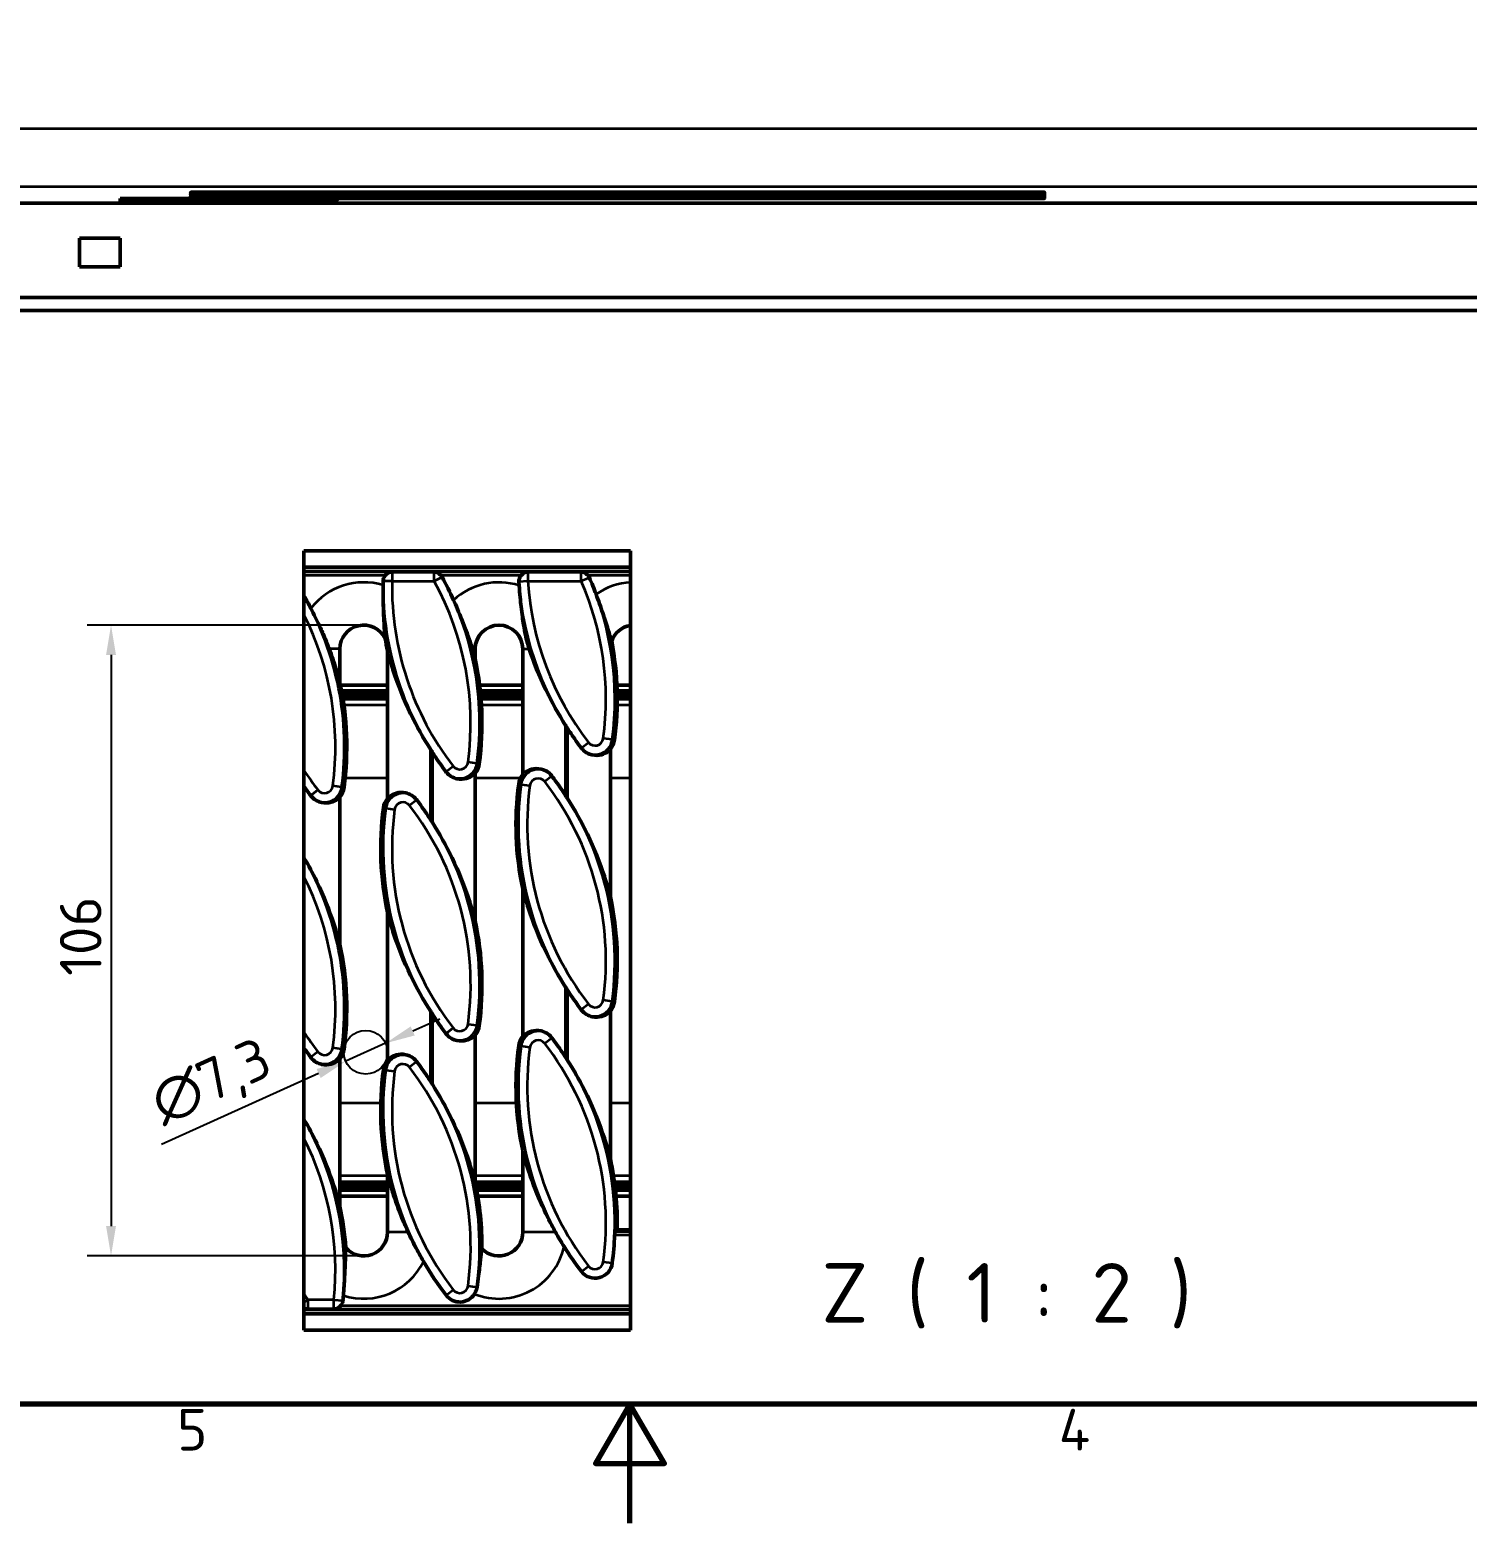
# Model space of a CAD drawing. Header units: millimetres. Extents: x 0 to 1485, y 0 to 1050.
# Drawn here: x 616.5 to 918.3, y 0 to 313.7 of the extents above; entities that cross this region are included whole.
import ezdxf

# ---------------------------------------------------------------- set-up
doc = ezdxf.new("R2010")
doc.units = ezdxf.units.MM
doc.header["$LTSCALE"] = 2.5
for name, color, linetype, lineweight in [('Bemaßung (ISO)', 7, 'Continuous', 25), ('Bruchlinie (ISO)', 7, 'Continuous', 50), ('Rahmen (ISO)', 7, 'Continuous', 70), ('Sichtbar (ISO)', 7, 'Continuous', 50), ('Sichtbar schmal (ISO)', 7, 'Continuous', 35), ('Skizziergeometrie (ISO)', 7, 'Continuous', 25), ('Symbol (ISO)', 7, 'Continuous', 25)]:
    doc.layers.add(name, color=color, linetype=linetype, lineweight=lineweight)
doc.styles.add('Notiztext (DIN)', font='isocpeur.ttf')
doc.styles.add('TXT 3_5', font='isocpeur.ttf')
doc.styles.add('TXT 5_0', font='isocpeur.ttf')
doc.dimstyles.new('Anrin Standard (DIN)', dxfattribs={"dimscale": 2.5, "dimtxt": 3.5, "dimasz": 2.5, "dimexe": 2, "dimexo": 0, "dimgap": 0.8, "dimtad": 1, "dimrnd": 1e-08, "dimtxsty": 'TXT 3_5', "dimcen": 0.09, "dimdle": 10, "dimclrd": 256, "dimclre": 256, "dimclrt": 256, "dimadec": 0, "dimazin": 2, "dimtfac": 0.714286, "dimtmove": 0, "dimatfit": 3, "dimfxl": 1, "dimtolj": 1, "dimlwd": -1, "dimlwe": -1, "dimarcsym": 0})

# ---------------------------------------------------------------- blocks, each defined once
blk = doc.blocks.new('Ränder Standardrahmen')
at = {"layer": 'Rahmen (ISO)', "flags": 128}
for points in [[(10, 10), (10, 410), (584, 410), (584, 10), (10, 10)], [(297, 0), (297, 10), (294.11, 5), (299.89, 5), (297, 10)]]:
    blk.add_lwpolyline(points, dxfattribs=at)
at = {"layer": 'Rahmen (ISO)', "char_height": 3.5, "attachment_point": 7, "style": 'Notiztext (DIN)'}
for s, insert in [('5', (258.95, 6.1)), ('4', (333.03, 6.1))]:
    blk.add_mtext(s, dxfattribs=dict(at, insert=insert))
blk = doc.blocks.new('*D29')
at = {"layer": 'Bemaßung (ISO)', "transparency": 16777216}
for p, q in [((696.87, 103.39), (702.56, 105.96)), ((691.17, 100.81), (682.81, 97.03)), ((677.11, 94.46), (644.09, 79.53))]:
    blk.add_line(p, q, dxfattribs=at)
for points in [[(696.44, 104.34), (697.29, 102.44), (691.17, 100.81)], [(676.68, 95.41), (677.54, 93.51), (682.81, 97.03)]]:
    blk.add_solid(points, dxfattribs=at)
at = {"layer": 'Defpoints', "color": 0, "transparency": 16777216}
for p in [(691.17, 100.81), (682.81, 97.03)]:
    blk.add_point(p, dxfattribs=at)
at = {"layer": 'Bemaßung (ISO)', "transparency": 16777216, "insert": (640.76, 91.74), "char_height": 8.75, "attachment_point": 1, "rotation": 24.326, "style": 'TXT 3_5'}
blk.add_mtext('\\A1;∅7,3', dxfattribs=at)
blk = doc.blocks.new('*D30')
at = {"layer": 'Bemaßung (ISO)', "transparency": 16777216}
for p, q in [((686.58, 188.64), (628.5, 188.64)), ((633.5, 182.39), (633.5, 62.39)), ((686.58, 56.14), (628.5, 56.14))]:
    blk.add_line(p, q, dxfattribs=at)
for points in [[(632.46, 182.39), (634.54, 182.39), (633.5, 188.64)], [(632.46, 62.39), (634.54, 62.39), (633.5, 56.14)]]:
    blk.add_solid(points, dxfattribs=at)
at = {"layer": 'Defpoints', "color": 0, "transparency": 16777216}
for p in [(686.58, 188.64), (633.5, 56.14), (686.58, 56.14)]:
    blk.add_point(p, dxfattribs=at)
at = {"layer": 'Bemaßung (ISO)', "transparency": 16777216, "insert": (622.75, 114.95), "char_height": 8.75, "attachment_point": 1, "rotation": 90, "style": 'TXT 3_5'}
blk.add_mtext('\\A1;106', dxfattribs=at)

msp = doc.modelspace()

# ---------------------------------------------------------------- linework, layer by layer
at = {"layer": 'Bruchlinie (ISO)'}
for p, q in [((674.025, 200.826), (674.025, 204.264)), ((742.619, 204.264), (742.619, 200.826)), ((674.025, 199.889), (674.025, 200.826)), ((742.619, 200.826), (742.619, 199.889)), ((674.025, 199.774), (674.025, 199.889)), ((674.025, 199.774), (674.025, 199.152)), ((674.025, 194.814), (674.025, 199.152)), ((742.619, 199.889), (742.619, 199.774)), ((742.619, 199.152), (742.619, 199.774)), ((742.619, 199.152), (742.619, 197.609)), ((674.025, 190.853), (674.025, 194.786)), ((742.619, 197.609), (742.619, 188.578)), ((674.025, 158.165), (674.025, 190.853)), ((742.619, 188.578), (742.619, 176.058)), ((742.619, 176.058), (742.619, 174.837)), ((742.619, 174.486), (742.619, 174.837)), ((742.619, 174.486), (742.619, 174.401)), ((742.619, 174.05), (742.619, 174.401)), ((742.619, 174.05), (742.619, 173.965)), ((742.619, 173.614), (742.619, 173.965)), ((742.619, 173.614), (742.619, 173.529)), ((742.619, 173.178), (742.619, 173.529)), ((742.619, 173.178), (742.619, 171.81)), ((742.619, 171.81), (742.619, 156.534)), ((674.025, 154.841), (674.025, 158.165)), ((674.025, 139.833), (674.025, 154.801)), ((742.619, 156.534), (742.619, 88.243)), ((674.025, 135.853), (674.025, 139.786)), ((674.025, 103.165), (674.025, 135.853)), ((674.025, 99.841), (674.025, 103.165)), ((674.025, 84.833), (674.025, 99.801)), ((742.619, 88.243), (742.619, 72.967)), ((674.025, 80.853), (674.025, 84.786)), ((674.025, 48.165), (674.025, 80.853)), ((742.619, 72.967), (742.619, 71.599)), ((742.619, 71.248), (742.619, 71.599)), ((742.619, 71.248), (742.619, 71.163)), ((742.619, 70.812), (742.619, 71.163)), ((742.619, 70.812), (742.619, 70.727)), ((742.619, 70.376), (742.619, 70.727)), ((742.619, 70.376), (742.619, 70.291)), ((742.619, 69.94), (742.619, 70.291)), ((742.619, 69.94), (742.619, 68.719)), ((742.619, 68.719), (742.619, 61.631)), ((742.619, 61.631), (742.619, 61.188)), ((742.619, 60.566), (742.619, 61.188)), ((742.619, 60.566), (742.619, 45.625)), ((674.025, 46.377), (674.025, 48.165)), ((674.025, 46.377), (674.025, 45.257)), ((674.025, 45.221), (674.025, 45.257)), ((674.025, 45.221), (674.025, 45.003)), ((674.025, 44.889), (674.025, 45.003)), ((674.025, 43.951), (674.025, 44.889)), ((674.025, 40.514), (674.025, 43.951)), ((742.619, 45.003), (742.619, 45.625)), ((742.619, 45.003), (742.619, 44.889)), ((742.619, 44.889), (742.619, 43.951)), ((742.619, 43.951), (742.619, 40.514))]:
    msp.add_line(p, q, dxfattribs=at)
for points, weights in [([(674.025, 194.786), (674.025, 194.8), (674.025, 194.814)], [1.00000000248, 1.0000008882, 1.00000172318]), ([(674.025, 154.801), (674.025, 154.821), (674.025, 154.841)], [1.00000206505, 1.00000108805, 1.00000001036]), ([(674.025, 139.786), (674.025, 139.809), (674.025, 139.833)], [1, 1.00000145028, 1.00000276458]), ([(674.025, 99.801), (674.025, 99.821), (674.025, 99.841)], [1.00000205518, 1.00000107793, 1]), ([(674.025, 84.786), (674.025, 84.809), (674.025, 84.833)], [1.00000001394, 1.00000146389, 1.00000277786])]:
    msp.add_rational_spline(points, weights, degree=2, dxfattribs=at)
at = {"layer": 'Sichtbar (ISO)'}
for p, q in [((650.405, 279.604), (829.405, 279.604)), ((829.405, 279.323), (650.405, 279.323)), ((650.405, 279.255), (829.405, 279.255)), ((1394.905, 277.3), (389.905, 277.3)), ((635.405, 277.544), (635.405, 278.279)), ((635.405, 278.279), (650.353, 278.279)), ((642.405, 277.544), (635.405, 277.544)), ((642.655, 277.754), (642.405, 277.544)), ((644.155, 277.754), (642.655, 277.754)), ((644.405, 277.544), (644.155, 277.754)), ((680.422, 277.544), (644.405, 277.544)), ((829.405, 278.974), (650.405, 278.974)), ((650.405, 278.906), (829.405, 278.906)), ((829.405, 278.625), (650.405, 278.625)), ((650.405, 278.557), (829.405, 278.557)), ((681.294, 278.276), (650.405, 278.276)), ((829.405, 278.276), (681.294, 278.276)), ((626.905, 269.912), (635.405, 269.912)), ((626.905, 263.912), (626.905, 269.912)), ((635.405, 269.912), (635.405, 263.912)), ((635.405, 263.912), (626.905, 263.912)), ((1394.905, 257.485), (389.905, 257.485)), ((389.905, 254.735), (1394.905, 254.735)), ((674.025, 204.264), (742.619, 204.264)), ((674.025, 200.826), (742.619, 200.826)), ((742.619, 199.889), (674.025, 199.889)), ((681.578, 183.639), (681.578, 176.534)), ((691.578, 152.264), (691.578, 183.243)), ((709.987, 183.639), (709.987, 181.534)), ((719.987, 157.264), (719.987, 183.639)), ((691.578, 176.058), (681.678, 176.058)), ((719.987, 176.058), (710.918, 176.058)), ((742.619, 176.058), (739.757, 176.058)), ((681.919, 174.837), (691.578, 174.837)), ((691.578, 174.486), (681.983, 174.486)), ((681.998, 174.401), (691.578, 174.401)), ((691.578, 174.05), (682.061, 174.05)), ((682.075, 173.965), (691.578, 173.965)), ((691.578, 173.614), (682.135, 173.614)), ((682.149, 173.529), (691.578, 173.529)), ((691.578, 173.178), (682.206, 173.178)), ((711.059, 174.837), (719.987, 174.837)), ((719.987, 174.486), (711.096, 174.486)), ((711.104, 174.401), (719.987, 174.401)), ((719.987, 174.05), (711.138, 174.05)), ((711.146, 173.965), (719.987, 173.965)), ((719.987, 173.614), (711.177, 173.614)), ((711.185, 173.529), (719.987, 173.529)), ((719.987, 173.178), (711.214, 173.178)), ((739.803, 174.837), (742.619, 174.837)), ((742.619, 174.486), (739.811, 174.486)), ((739.813, 174.401), (742.619, 174.401)), ((742.619, 174.05), (739.82, 174.05)), ((739.821, 173.965), (742.619, 173.965)), ((742.619, 173.614), (739.825, 173.614)), ((739.826, 173.529), (742.619, 173.529)), ((742.619, 173.178), (739.827, 173.178)), ((738.396, 162.513), (738.396, 131.534)), ((709.987, 157.513), (709.987, 126.534)), ((681.578, 152.513), (681.578, 121.534)), ((719.987, 102.264), (719.987, 133.243)), ((691.578, 97.264), (691.578, 128.243)), ((738.396, 107.513), (738.396, 76.534)), ((709.987, 102.513), (709.987, 71.534)), ((681.578, 97.513), (681.578, 66.534)), ((719.987, 61.139), (719.987, 78.243)), ((691.578, 61.139), (691.578, 73.243)), ((681.578, 71.599), (691.578, 71.599)), ((691.578, 71.248), (681.578, 71.248)), ((681.578, 71.163), (691.578, 71.163)), ((691.578, 70.812), (681.578, 70.812)), ((681.578, 70.727), (691.578, 70.727)), ((691.578, 70.376), (681.578, 70.376)), ((681.578, 70.291), (691.578, 70.291)), ((691.578, 69.94), (681.578, 69.94)), ((709.987, 71.599), (719.987, 71.599)), ((719.987, 71.248), (710.048, 71.248)), ((710.065, 71.163), (719.987, 71.163)), ((719.987, 70.812), (710.138, 70.812)), ((710.155, 70.727), (719.987, 70.727)), ((719.987, 70.376), (710.225, 70.376)), ((710.241, 70.291), (719.987, 70.291)), ((719.987, 69.94), (710.308, 69.94)), ((739.256, 71.599), (742.619, 71.599)), ((742.619, 71.248), (739.303, 71.248)), ((739.314, 71.163), (742.619, 71.163)), ((742.619, 70.812), (739.357, 70.812)), ((739.368, 70.727), (742.619, 70.727)), ((742.619, 70.376), (739.409, 70.376)), ((739.419, 70.291), (742.619, 70.291)), ((742.619, 69.94), (739.457, 69.94)), ((691.578, 68.719), (681.578, 68.719)), ((719.987, 68.719), (710.526, 68.719)), ((742.619, 68.719), (739.577, 68.719)), ((742.619, 61.631), (739.811, 61.631)), ((674.025, 44.889), (742.619, 44.889)), ((742.619, 43.951), (674.025, 43.951)), ((674.025, 40.514), (742.619, 40.514))]:
    msp.add_line(p, q, dxfattribs=at)
for centre, radius, start, end in [((642.405, 323.735), 59.824, 309.45574, 310.54617), ((754.241, 196.713), 63.602, 178.93825, 179.71573), ((647.324, 168.064), 63.602, 23.94584, 28.85459), ((782.65, 201.713), 63.602, 183.58115, 184.27317), ((675.733, 173.064), 63.602, 20.28477, 23.67799), ((618.915, 163.064), 63.602, 27.21708, 29.94681), ((686.578, 183.639), 5, 25.78225, 180), ((714.987, 183.639), 5, 0, 180), ((743.396, 183.639), 5, 98.9424, 161.30193), ((754.241, 196.713), 64.094, 189.79087, 192.13108), ((675.733, 173.064), 64.094, 352.3504, 10.95201), ((647.324, 168.064), 64.094, 352.3504, 12.13108), ((618.915, 163.064), 64.094, 352.3504, 12.13108), ((782.65, 201.713), 63.602, 212.45081, 213.15705), ((735.169, 165.082), 4.125, 321.48132, 352.3504), ((754.241, 196.713), 63.602, 212.45081, 213.15705), ((706.759, 160.082), 4.125, 321.48132, 352.3504), ((723.214, 154.695), 4.125, 141.48132, 172.3504), ((678.35, 155.082), 4.125, 321.48132, 352.3504), ((782.65, 146.713), 64.094, 172.3504, 192.13108), ((694.805, 149.695), 4.125, 141.48132, 172.3504), ((675.733, 118.064), 63.602, 32.45081, 33.15705), ((754.241, 141.713), 64.094, 172.3504, 192.13108), ((647.324, 113.064), 63.602, 32.45081, 33.15705), ((675.733, 118.064), 64.094, 352.3504, 12.13108), ((647.324, 113.064), 64.094, 352.3504, 12.13108), ((618.915, 108.064), 64.094, 352.3504, 12.13108), ((782.65, 146.713), 63.602, 212.45081, 213.15705), ((754.241, 141.713), 63.602, 212.45081, 213.15705), ((735.169, 110.082), 4.125, 321.48132, 352.3504), ((706.759, 105.082), 4.125, 321.48132, 352.3504), ((723.214, 99.695), 4.125, 141.48132, 172.3504), ((678.35, 100.082), 4.125, 321.48132, 352.3504), ((694.805, 94.695), 4.125, 141.48132, 172.3504), ((782.65, 91.713), 64.094, 172.3504, 192.13108), ((675.733, 63.064), 63.602, 32.45081, 33.15705), ((754.241, 86.713), 64.094, 172.3504, 192.13108), ((647.324, 58.064), 63.602, 32.45081, 33.15705), ((675.733, 63.064), 64.094, 358.71825, 12.13108), ((647.324, 58.064), 64.094, 359.61881, 12.13108), ((618.915, 53.064), 64.094, 4.26111, 12.13108), ((686.578, 61.139), 5, 221.48052, 0), ((714.987, 61.139), 5, 224.43618, 0), ((675.733, 63.064), 63.602, 352.3504, 357.74861), ((782.65, 91.713), 63.602, 211.89036, 217.6496), ((754.241, 86.713), 63.602, 209.94981, 217.6496), ((735.169, 55.082), 3.633, 217.6496, 352.3504), ((618.915, 53.064), 63.602, 354.28834, 355.2669), ((706.759, 50.082), 3.633, 217.6496, 327.56378)]:
    msp.add_arc(centre, radius, start, end, dxfattribs=at)
for centre, start_param, end_param in [((650.405, 279.392), 0, 1.5707963), ((829.405, 279.392), 1.5707963, 3.1415927), ((650.405, 279.044), 0, 1.5707963), ((650.405, 278.695), 0, 1.5707963), ((650.405, 278.346), 0, 1.308563), ((829.405, 279.044), 1.5707963, 3.1415927), ((829.405, 278.695), 1.5707963, 3.1415927), ((829.405, 278.346), 1.5707963, 3.1415927)]:
    msp.add_ellipse(centre, major_axis=(-0.2, 0), ratio=0.3487824, start_param=start_param, end_param=end_param, dxfattribs=at)
for points, knots in [([(650.205, 279.392), (650.205, 279.436), (650.217, 279.481), (650.258, 279.538), (650.274, 279.554), (650.305, 279.576), (650.318, 279.584), (650.342, 279.593), (650.351, 279.596), (650.368, 279.6), (650.375, 279.601), (650.39, 279.603), (650.397, 279.604), (650.405, 279.604)], [0, 0, 0, 0, 0.023493585, 0.023493585, 0.033230962, 0.033230962, 0.03871548, 0.03871548, 0.041953395, 0.041953395, 0.044168232, 0.044168232, 0.046473969, 0.046473969, 0.046473969, 0.046473969]), ([(650.205, 279.044), (650.205, 279.087), (650.217, 279.132), (650.258, 279.189), (650.274, 279.205), (650.305, 279.227), (650.318, 279.235), (650.342, 279.244), (650.351, 279.247), (650.368, 279.251), (650.375, 279.253), (650.39, 279.254), (650.397, 279.255), (650.405, 279.255)], [0, 0, 0, 0, 0.023493585, 0.023493585, 0.033230962, 0.033230962, 0.03871548, 0.03871548, 0.041953395, 0.041953395, 0.044168232, 0.044168232, 0.046473969, 0.046473969, 0.046473969, 0.046473969]), ([(829.405, 279.604), (829.416, 279.604), (829.428, 279.603), (829.45, 279.599), (829.46, 279.596), (829.482, 279.588), (829.492, 279.583), (829.515, 279.569), (829.527, 279.561), (829.551, 279.538), (829.563, 279.524), (829.586, 279.486), (829.595, 279.462), (829.603, 279.423), (829.605, 279.408), (829.605, 279.392)], [0, 0, 0, 0, 0.003422518, 0.003422518, 0.006887469, 0.006887469, 0.011090545, 0.011090545, 0.016837874, 0.016837874, 0.025338887, 0.025338887, 0.038375582, 0.038375582, 0.046586285, 0.046586285, 0.046586285, 0.046586285]), ([(829.405, 279.255), (829.416, 279.255), (829.428, 279.254), (829.45, 279.25), (829.46, 279.247), (829.482, 279.239), (829.492, 279.234), (829.515, 279.221), (829.527, 279.212), (829.551, 279.189), (829.563, 279.175), (829.586, 279.137), (829.595, 279.113), (829.603, 279.074), (829.605, 279.059), (829.605, 279.044)], [0, 0, 0, 0, 0.003422518, 0.003422518, 0.006887469, 0.006887469, 0.011090545, 0.011090545, 0.016837874, 0.016837874, 0.025338887, 0.025338887, 0.038375582, 0.038375582, 0.046586285, 0.046586285, 0.046586285, 0.046586285]), ([(650.205, 278.695), (650.205, 278.738), (650.217, 278.783), (650.258, 278.84), (650.274, 278.856), (650.305, 278.879), (650.318, 278.886), (650.342, 278.896), (650.351, 278.899), (650.368, 278.903), (650.375, 278.904), (650.39, 278.906), (650.397, 278.906), (650.405, 278.906)], [0, 0, 0, 0, 0.023493585, 0.023493585, 0.033230962, 0.033230962, 0.03871548, 0.03871548, 0.041953395, 0.041953395, 0.044168232, 0.044168232, 0.046473969, 0.046473969, 0.046473969, 0.046473969]), ([(650.205, 278.346), (650.205, 278.39), (650.217, 278.434), (650.258, 278.491), (650.274, 278.508), (650.305, 278.53), (650.318, 278.537), (650.342, 278.547), (650.351, 278.55), (650.368, 278.554), (650.375, 278.555), (650.39, 278.557), (650.397, 278.557), (650.405, 278.557)], [0, 0, 0, 0, 0.023493585, 0.023493585, 0.033230962, 0.033230962, 0.03871548, 0.03871548, 0.041953395, 0.041953395, 0.044168232, 0.044168232, 0.046473969, 0.046473969, 0.046473969, 0.046473969]), ([(650.353, 278.279), (650.358, 278.278), (650.364, 278.278), (650.375, 278.277), (650.381, 278.277), (650.393, 278.276), (650.398, 278.276), (650.404, 278.276), (650.405, 278.276), (650.405, 278.276)], [0.1899430435, 0.1899430435, 0.1899430435, 0.1899430435, 0.1932814584, 0.1932814584, 0.1962392777, 0.1962392777, 0.1984512576, 0.1984512576, 0.1986441991, 0.1986441991, 0.1986441991, 0.1986441991]), ([(829.405, 278.906), (829.416, 278.906), (829.428, 278.905), (829.45, 278.901), (829.46, 278.898), (829.482, 278.89), (829.492, 278.885), (829.515, 278.872), (829.527, 278.863), (829.551, 278.841), (829.563, 278.826), (829.586, 278.788), (829.595, 278.764), (829.603, 278.725), (829.605, 278.71), (829.605, 278.695)], [0, 0, 0, 0, 0.003422518, 0.003422518, 0.006887469, 0.006887469, 0.011090545, 0.011090545, 0.016837874, 0.016837874, 0.025338887, 0.025338887, 0.038375582, 0.038375582, 0.046586285, 0.046586285, 0.046586285, 0.046586285]), ([(829.405, 278.557), (829.416, 278.557), (829.428, 278.556), (829.45, 278.552), (829.46, 278.549), (829.482, 278.542), (829.492, 278.537), (829.515, 278.523), (829.527, 278.514), (829.551, 278.492), (829.563, 278.477), (829.586, 278.44), (829.595, 278.416), (829.603, 278.376), (829.605, 278.361), (829.605, 278.346)], [0, 0, 0, 0, 0.003422518, 0.003422518, 0.006887469, 0.006887469, 0.011090545, 0.011090545, 0.016837874, 0.016837874, 0.025338887, 0.025338887, 0.038375582, 0.038375582, 0.046586285, 0.046586285, 0.046586285, 0.046586285]), ([(690.65, 197.891), (690.654, 198.136), (690.706, 198.377), (690.892, 198.806), (691.016, 198.992), (691.17, 199.152)], [0, 0, 0, 0, 0.05872558, 0.05872558, 0.11205513, 0.11205513, 0.11205513, 0.11205513]), ([(692.468, 199.774), (692.466, 199.774), (692.464, 199.774), (692.291, 199.764), (692.12, 199.729), (691.781, 199.607), (691.624, 199.522), (691.363, 199.337), (691.26, 199.246), (691.17, 199.152)], [-0.10535023, -0.10535023, -0.10535023, -0.10535023, -0.10488713, -0.10488713, -0.0685191, -0.0685191, -0.03124164, -0.03124164, -0.00004146, -0.00004146, -0.00004146, -0.00004146]), ([(702.74, 199.152), (702.65, 199.245), (702.547, 199.336), (702.276, 199.526), (702.106, 199.615), (701.759, 199.733), (701.594, 199.765), (701.428, 199.774), (701.425, 199.774), (701.423, 199.774)], [-0.13994986, -0.13994986, -0.13994986, -0.13994986, -0.09856553, -0.09856553, -0.04583584, -0.04583584, 0, 0, 0.00061759, 0.00061759, 0.00061759, 0.00061759]), ([(719.172, 197.74), (719.157, 197.984), (719.189, 198.23), (719.346, 198.691), (719.469, 198.904), (719.648, 199.109), (719.668, 199.131), (719.688, 199.152)], [0, 0, 0, 0, 0.05879228, 0.05879228, 0.11712178, 0.11712178, 0.12417037, 0.12417037, 0.12417037, 0.12417037]), ([(720.983, 199.774), (720.981, 199.774), (720.979, 199.774), (720.807, 199.764), (720.636, 199.729), (720.299, 199.607), (720.142, 199.522), (719.882, 199.338), (719.778, 199.246), (719.688, 199.152)], [-0.10535242, -0.10535242, -0.10535242, -0.10535242, -0.10488966, -0.10488966, -0.06855595, -0.06855595, -0.03130173, -0.03130173, -0.0000411, -0.0000411, -0.0000411, -0.0000411]), ([(733.616, 199.152), (733.527, 199.245), (733.423, 199.336), (733.161, 199.521), (733.001, 199.606), (732.657, 199.729), (732.483, 199.764), (732.307, 199.774), (732.305, 199.774), (732.303, 199.774)], [-0.13924341, -0.13924341, -0.13924341, -0.13924341, -0.09804477, -0.09804477, -0.04843493, -0.04843493, 0, 0, 0.00061607, 0.00061607, 0.00061607, 0.00061607]), ([(691.08, 185.813), (691.008, 186.463), (690.951, 187.212), (690.821, 189.311), (690.74, 190.874), (690.65, 194.211), (690.632, 195.607), (690.639, 197.028)], [-1.2720715, -1.2720715, -1.2720715, -1.2720715, -0.8535903, -0.8535903, -0.3411502, -0.3411502, 0, 0, 0, 0]), ([(721.347, 183.639), (721.189, 184.116), (721.051, 184.57), (720.781, 185.552), (720.661, 186.051), (720.407, 187.243), (720.282, 187.928), (719.983, 189.796), (719.81, 191.053), (719.51, 193.685), (719.356, 195.211), (719.225, 196.974)], [-2.0490869, -2.0490869, -2.0490869, -2.0490869, -1.7382254, -1.7382254, -1.3968069, -1.3968069, -0.9794545, -0.9794545, -0.4241433, -0.4241433, 0, 0, 0, 0]), ([(735.391, 195.114), (735.888, 193.768), (736.354, 192.436), (737.192, 189.936), (737.554, 188.802), (738.2, 186.743), (738.454, 185.915), (738.66, 185.241)], [-0.80774557, -0.80774557, -0.80774557, -0.80774557, -0.53189105, -0.53189105, -0.26378547, -0.26378547, 0, 0, 0, 0]), ([(675.475, 192.154), (676.153, 190.835), (676.73, 189.65), (677.59, 187.818), (677.954, 187.013), (678.713, 185.251), (679.045, 184.431), (679.34, 183.639)], [-0.64931625, -0.64931625, -0.64931625, -0.64931625, -0.42027942, -0.42027942, -0.21300095, -0.21300095, 0, 0, 0, 0]), ([(705.452, 193.879), (705.917, 192.83), (706.54, 191.392), (707.892, 188.01), (708.382, 186.691), (708.994, 184.952), (709.217, 184.278), (709.404, 183.639)], [-0.69202354, -0.69202354, -0.69202354, -0.69202354, -0.42083364, -0.42083364, -0.17431744, -0.17431744, 0, 0, 0, 0]), ([(679.34, 183.639), (679.863, 182.232), (680.324, 180.853), (680.997, 178.65), (681.276, 177.671), (681.545, 176.658), (681.561, 176.596), (681.578, 176.534)], [1.06682695, 1.06682695, 1.06682695, 1.06682695, 1.4210764, 1.4210764, 1.66411273, 1.66411273, 1.68009922, 1.68009922, 1.68009922, 1.68009922]), ([(700.57, 162.585), (699.095, 164.905), (697.668, 167.444), (694.971, 173.031), (693.766, 176.1), (692.508, 179.954), (692.157, 181.121), (691.751, 182.591), (691.663, 182.92), (691.578, 183.243)], [5.6103516, 5.6103516, 5.6103516, 5.6103516, 6.2568517, 6.2568517, 7.0090993, 7.0090993, 7.2966076, 7.2966076, 7.3803187, 7.3803187, 7.3803187, 7.3803187]), ([(709.404, 183.639), (709.549, 183.141), (709.685, 182.654), (709.871, 181.97), (709.929, 181.753), (709.987, 181.534)], [1.05515102, 1.05515102, 1.05515102, 1.05515102, 1.18615194, 1.18615194, 1.24442561, 1.24442561, 1.24442561, 1.24442561]), ([(728.979, 167.585), (727.504, 169.905), (726.077, 172.444), (723.423, 177.941), (722.247, 180.916), (721.347, 183.639)], [5.6103516, 5.6103516, 5.6103516, 5.6103516, 6.2568517, 6.2568517, 6.9867003, 6.9867003, 6.9867003, 6.9867003]), ([(732.263, 162.84), (731.517, 163.84), (730.792, 164.859), (729.884, 166.198), (729.643, 166.56), (729.404, 166.926)], [1.27448474, 1.27448474, 1.27448474, 1.27448474, 1.56019182, 1.56019182, 1.66317732, 1.66317732, 1.66317732, 1.66317732]), ([(703.854, 157.84), (703.107, 158.84), (702.383, 159.859), (701.475, 161.198), (701.234, 161.56), (700.995, 161.926)], [1.27448474, 1.27448474, 1.27448474, 1.27448474, 1.56019182, 1.56019182, 1.66317732, 1.66317732, 1.66317732, 1.66317732]), ([(738.396, 162.513), (738.255, 162.377), (738.1, 162.244), (737.53, 161.823), (737.051, 161.573), (735.933, 161.273), (735.297, 161.212), (734.177, 161.457), (733.759, 161.61), (732.982, 162.075), (732.624, 162.387), (732.318, 162.768), (732.29, 162.804), (732.263, 162.84)], [1.26254133, 1.26254133, 1.26254133, 1.26254133, 1.35158407, 1.35158407, 1.56210439, 1.56210439, 1.77262471, 1.77262471, 1.88114821, 1.88114821, 1.9896717, 1.9896717, 2.0005996, 2.0005996, 2.0005996, 2.0005996]), ([(709.987, 157.513), (709.846, 157.377), (709.691, 157.244), (709.121, 156.823), (708.642, 156.573), (707.524, 156.273), (706.887, 156.212), (705.768, 156.457), (705.35, 156.61), (704.573, 157.075), (704.215, 157.387), (703.909, 157.768), (703.881, 157.804), (703.854, 157.84)], [1.26254133, 1.26254133, 1.26254133, 1.26254133, 1.35158407, 1.35158407, 1.56210439, 1.56210439, 1.77262471, 1.77262471, 1.88114821, 1.88114821, 1.9896717, 1.9896717, 2.0005996, 2.0005996, 2.0005996, 2.0005996]), ([(719.987, 157.264), (720.127, 157.4), (720.282, 157.533), (720.853, 157.954), (721.332, 158.204), (722.45, 158.504), (723.086, 158.565), (724.206, 158.32), (724.624, 158.167), (725.401, 157.702), (725.758, 157.39), (726.065, 157.009), (726.092, 156.973), (726.12, 156.937)], [1.26254133, 1.26254133, 1.26254133, 1.26254133, 1.35158407, 1.35158407, 1.56210439, 1.56210439, 1.77262471, 1.77262471, 1.88114821, 1.88114821, 1.9896717, 1.9896717, 2.0005996, 2.0005996, 2.0005996, 2.0005996]), ([(726.12, 156.937), (726.406, 156.553), (726.687, 156.17), (727.643, 154.843), (728.32, 153.86), (728.979, 152.851)], [1.26948341, 1.26948341, 1.26948341, 1.26948341, 1.38189288, 1.38189288, 1.66495593, 1.66495593, 1.66495593, 1.66495593]), ([(681.578, 152.513), (681.437, 152.377), (681.282, 152.244), (680.711, 151.823), (680.233, 151.573), (679.115, 151.273), (678.478, 151.212), (677.359, 151.457), (676.941, 151.61), (676.164, 152.075), (675.806, 152.387), (675.5, 152.768), (675.472, 152.804), (675.445, 152.84)], [1.26254133, 1.26254133, 1.26254133, 1.26254133, 1.35158407, 1.35158407, 1.56210439, 1.56210439, 1.77262471, 1.77262471, 1.88114821, 1.88114821, 1.9896717, 1.9896717, 2.0005996, 2.0005996, 2.0005996, 2.0005996]), ([(691.578, 152.264), (691.718, 152.4), (691.873, 152.533), (692.444, 152.954), (692.923, 153.204), (694.041, 153.504), (694.677, 153.565), (695.797, 153.32), (696.215, 153.167), (696.992, 152.702), (697.349, 152.39), (697.656, 152.009), (697.683, 151.973), (697.711, 151.937)], [1.26254133, 1.26254133, 1.26254133, 1.26254133, 1.35158407, 1.35158407, 1.56210439, 1.56210439, 1.77262471, 1.77262471, 1.88114821, 1.88114821, 1.9896717, 1.9896717, 2.0005996, 2.0005996, 2.0005996, 2.0005996]), ([(697.711, 151.937), (697.997, 151.553), (698.278, 151.17), (699.234, 149.843), (699.911, 148.86), (700.57, 147.851)], [1.26948341, 1.26948341, 1.26948341, 1.26948341, 1.38189288, 1.38189288, 1.66495593, 1.66495593, 1.66495593, 1.66495593]), ([(729.404, 152.192), (730.879, 149.872), (732.306, 147.333), (735.003, 141.746), (736.207, 138.677), (737.466, 134.823), (737.817, 133.656), (738.222, 132.186), (738.311, 131.857), (738.396, 131.534)], [5.6103516, 5.6103516, 5.6103516, 5.6103516, 6.2568517, 6.2568517, 7.0090993, 7.0090993, 7.2966076, 7.2966076, 7.3803187, 7.3803187, 7.3803187, 7.3803187]), ([(700.995, 147.192), (702.47, 144.872), (703.897, 142.333), (706.594, 136.746), (707.798, 133.677), (709.057, 129.823), (709.408, 128.656), (709.813, 127.186), (709.902, 126.857), (709.987, 126.534)], [5.6103516, 5.6103516, 5.6103516, 5.6103516, 6.2568517, 6.2568517, 7.0090993, 7.0090993, 7.2966076, 7.2966076, 7.3803187, 7.3803187, 7.3803187, 7.3803187]), ([(674.025, 139.833), (674.984, 138.194), (675.899, 136.482), (678.185, 131.746), (679.389, 128.677), (680.648, 124.823), (680.999, 123.656), (681.404, 122.186), (681.493, 121.857), (681.578, 121.534)], [5.823522, 5.823522, 5.823522, 5.823522, 6.2568517, 6.2568517, 7.0090993, 7.0090993, 7.2966076, 7.2966076, 7.3803187, 7.3803187, 7.3803187, 7.3803187]), ([(728.979, 112.585), (727.504, 114.905), (726.077, 117.444), (723.38, 123.031), (722.175, 126.1), (720.917, 129.954), (720.566, 131.121), (720.16, 132.591), (720.072, 132.92), (719.987, 133.243)], [5.6103516, 5.6103516, 5.6103516, 5.6103516, 6.2568517, 6.2568517, 7.0090993, 7.0090993, 7.2966076, 7.2966076, 7.3803187, 7.3803187, 7.3803187, 7.3803187]), ([(700.57, 107.585), (699.095, 109.905), (697.668, 112.444), (694.971, 118.031), (693.766, 121.1), (692.508, 124.954), (692.157, 126.121), (691.751, 127.591), (691.663, 127.92), (691.578, 128.243)], [5.6103516, 5.6103516, 5.6103516, 5.6103516, 6.2568517, 6.2568517, 7.0090993, 7.0090993, 7.2966076, 7.2966076, 7.3803187, 7.3803187, 7.3803187, 7.3803187]), ([(732.263, 107.84), (731.976, 108.224), (731.696, 108.607), (730.739, 109.935), (730.063, 110.917), (729.404, 111.926)], [1.26948341, 1.26948341, 1.26948341, 1.26948341, 1.38189288, 1.38189288, 1.66495593, 1.66495593, 1.66495593, 1.66495593]), ([(703.854, 102.84), (703.567, 103.224), (703.287, 103.607), (702.33, 104.935), (701.654, 105.917), (700.995, 106.926)], [1.26948341, 1.26948341, 1.26948341, 1.26948341, 1.38189288, 1.38189288, 1.66495593, 1.66495593, 1.66495593, 1.66495593]), ([(738.396, 107.513), (738.255, 107.377), (738.1, 107.244), (737.53, 106.823), (737.051, 106.573), (735.933, 106.273), (735.297, 106.212), (734.177, 106.457), (733.759, 106.61), (732.982, 107.075), (732.624, 107.387), (732.318, 107.768), (732.29, 107.804), (732.263, 107.84)], [1.26254133, 1.26254133, 1.26254133, 1.26254133, 1.35158407, 1.35158407, 1.56210439, 1.56210439, 1.77262471, 1.77262471, 1.88114821, 1.88114821, 1.9896717, 1.9896717, 2.0005996, 2.0005996, 2.0005996, 2.0005996]), ([(719.987, 102.264), (720.127, 102.4), (720.282, 102.533), (720.853, 102.954), (721.332, 103.204), (722.45, 103.504), (723.086, 103.565), (724.206, 103.32), (724.624, 103.167), (725.401, 102.702), (725.758, 102.39), (726.065, 102.009), (726.092, 101.973), (726.12, 101.937)], [1.26254133, 1.26254133, 1.26254133, 1.26254133, 1.35158407, 1.35158407, 1.56210439, 1.56210439, 1.77262471, 1.77262471, 1.88114821, 1.88114821, 1.9896717, 1.9896717, 2.0005996, 2.0005996, 2.0005996, 2.0005996]), ([(709.987, 102.513), (709.846, 102.377), (709.691, 102.244), (709.121, 101.823), (708.642, 101.573), (707.524, 101.273), (706.887, 101.212), (705.768, 101.457), (705.35, 101.61), (704.573, 102.075), (704.215, 102.387), (703.909, 102.768), (703.881, 102.804), (703.854, 102.84)], [1.26254133, 1.26254133, 1.26254133, 1.26254133, 1.35158407, 1.35158407, 1.56210439, 1.56210439, 1.77262471, 1.77262471, 1.88114821, 1.88114821, 1.9896717, 1.9896717, 2.0005996, 2.0005996, 2.0005996, 2.0005996]), ([(726.12, 101.937), (726.866, 100.937), (727.591, 99.918), (728.499, 98.579), (728.739, 98.217), (728.979, 97.851)], [1.27448474, 1.27448474, 1.27448474, 1.27448474, 1.56019182, 1.56019182, 1.66317732, 1.66317732, 1.66317732, 1.66317732]), ([(675.445, 97.84), (675.158, 98.224), (674.877, 98.607), (674.412, 99.254), (674.218, 99.526), (674.025, 99.801)], [1.26948341, 1.26948341, 1.26948341, 1.26948341, 1.38189288, 1.38189288, 1.46218823, 1.46218823, 1.46218823, 1.46218823]), ([(681.578, 97.513), (681.437, 97.377), (681.282, 97.244), (680.711, 96.823), (680.233, 96.573), (679.115, 96.273), (678.478, 96.212), (677.359, 96.457), (676.941, 96.61), (676.164, 97.075), (675.806, 97.387), (675.5, 97.768), (675.472, 97.804), (675.445, 97.84)], [1.26254133, 1.26254133, 1.26254133, 1.26254133, 1.35158407, 1.35158407, 1.56210439, 1.56210439, 1.77262471, 1.77262471, 1.88114821, 1.88114821, 1.9896717, 1.9896717, 2.0005996, 2.0005996, 2.0005996, 2.0005996]), ([(691.578, 97.264), (691.718, 97.4), (691.873, 97.533), (692.444, 97.954), (692.923, 98.204), (694.041, 98.504), (694.677, 98.565), (695.797, 98.32), (696.215, 98.167), (696.992, 97.702), (697.349, 97.39), (697.656, 97.009), (697.683, 96.973), (697.711, 96.937)], [1.26254133, 1.26254133, 1.26254133, 1.26254133, 1.35158407, 1.35158407, 1.56210439, 1.56210439, 1.77262471, 1.77262471, 1.88114821, 1.88114821, 1.9896717, 1.9896717, 2.0005996, 2.0005996, 2.0005996, 2.0005996]), ([(697.711, 96.937), (698.457, 95.937), (699.182, 94.918), (700.09, 93.579), (700.33, 93.217), (700.57, 92.851)], [1.27448474, 1.27448474, 1.27448474, 1.27448474, 1.56019182, 1.56019182, 1.66317732, 1.66317732, 1.66317732, 1.66317732]), ([(729.404, 97.192), (730.879, 94.872), (732.306, 92.333), (735.003, 86.746), (736.207, 83.677), (737.466, 79.823), (737.817, 78.656), (738.222, 77.186), (738.311, 76.857), (738.396, 76.534)], [5.6103516, 5.6103516, 5.6103516, 5.6103516, 6.2568517, 6.2568517, 7.0090993, 7.0090993, 7.2966076, 7.2966076, 7.3803187, 7.3803187, 7.3803187, 7.3803187]), ([(700.995, 92.192), (702.47, 89.872), (703.897, 87.333), (706.594, 81.746), (707.798, 78.677), (709.057, 74.823), (709.408, 73.656), (709.813, 72.186), (709.902, 71.857), (709.987, 71.534)], [5.6103516, 5.6103516, 5.6103516, 5.6103516, 6.2568517, 6.2568517, 7.0090993, 7.0090993, 7.2966076, 7.2966076, 7.3803187, 7.3803187, 7.3803187, 7.3803187]), ([(674.025, 84.833), (674.984, 83.194), (675.899, 81.482), (678.185, 76.746), (679.389, 73.677), (680.648, 69.823), (680.999, 68.656), (681.404, 67.186), (681.493, 66.857), (681.578, 66.534)], [5.823522, 5.823522, 5.823522, 5.823522, 6.2568517, 6.2568517, 7.0090993, 7.0090993, 7.2966076, 7.2966076, 7.3803187, 7.3803187, 7.3803187, 7.3803187]), ([(726.856, 61.139), (726.279, 62.169), (725.738, 63.193), (724.182, 66.312), (723.151, 68.663), (721.391, 73.366), (720.662, 75.725), (720.065, 77.95), (720.026, 78.096), (719.987, 78.243)], [1.1995862, 1.1995862, 1.1995862, 1.1995862, 1.4712236, 1.4712236, 2.0498175, 2.0498175, 2.6284114, 2.6284114, 2.6680591, 2.6680591, 2.6680591, 2.6680591]), ([(695.896, 61.139), (695.531, 61.93), (695.188, 62.71), (694.159, 65.168), (693.459, 67.039), (692.551, 69.822), (692.271, 70.745), (691.861, 72.187), (691.714, 72.725), (691.578, 73.243)], [1.1023197, 1.1023197, 1.1023197, 1.1023197, 1.3067443, 1.3067443, 1.7644454, 1.7644454, 1.993296, 1.993296, 2.134279, 2.134279, 2.134279, 2.134279]), ([(699.132, 54.96), (698.485, 56.082), (697.906, 57.138), (696.847, 59.154), (696.348, 60.16), (695.896, 61.139)], [-0.50153279, -0.50153279, -0.50153279, -0.50153279, -0.26505984, -0.26505984, 0, 0, 0, 0]), ([(739.286, 60.566), (739.286, 60.567), (739.286, 60.567), (739.289, 60.646), (739.294, 60.73), (739.305, 60.884), (739.311, 60.954), (739.325, 61.064), (739.332, 61.112), (739.346, 61.168), (739.352, 61.183), (739.357, 61.188)], [0.226349019, 0.226349019, 0.226349019, 0.226349019, 0.226520745, 0.226520745, 0.245371583, 0.245371583, 0.264222421, 0.264222421, 0.283133263, 0.283133263, 0.297598536, 0.297598536, 0.297598536, 0.297598536]), ([(682.832, 57.827), (682.801, 57.224), (682.769, 56.37), (682.686, 54.225), (682.639, 53.069), (682.503, 50.536), (682.413, 49.185), (682.3, 47.816)], [-0.99778986, -0.99778986, -0.99778986, -0.99778986, -0.6522399, -0.6522399, -0.32969222, -0.32969222, 0, 0, 0, 0]), ([(711.417, 57.638), (711.329, 57.06), (711.229, 56.25), (710.988, 54.245), (710.855, 53.13), (710.597, 51.172), (710.488, 50.391), (710.371, 49.597)], [-0.96348547, -0.96348547, -0.96348547, -0.96348547, -0.63791336, -0.63791336, -0.32489411, -0.32489411, -0.12878762, -0.12878762, -0.12878762, -0.12878762]), ([(710.371, 49.597), (710.341, 49.399), (710.296, 49.203), (710.137, 48.702), (710, 48.407), (709.826, 48.133)], [-0.12662622, -0.12662622, -0.12662622, -0.12662622, -0.07797234, -0.07797234, 0, 0, 0, 0]), ([(674.025, 45.221), (674.115, 45.174), (674.21, 45.133), (674.472, 45.044), (674.638, 45.012), (674.805, 45.003), (674.807, 45.003), (674.809, 45.003)], [-0.074208168, -0.074208168, -0.074208168, -0.074208168, -0.045981622, -0.045981622, 0, 0, 0.000619136, 0.000619136, 0.000619136, 0.000619136]), ([(680.388, 45.003), (680.39, 45.003), (680.392, 45.003), (680.565, 45.013), (680.737, 45.048), (681.077, 45.17), (681.235, 45.255), (681.496, 45.44), (681.6, 45.532), (681.69, 45.625)], [-0.10534811, -0.10534811, -0.10534811, -0.10534811, -0.10488483, -0.10488483, -0.06848829, -0.06848829, -0.03118776, -0.03118776, -0.00003867, -0.00003867, -0.00003867, -0.00003867]), ([(682.201, 46.735), (682.177, 46.491), (682.105, 46.255), (681.909, 45.888), (681.808, 45.749), (681.69, 45.625)], [0, 0, 0, 0, 0.058669393, 0.058669393, 0.099898614, 0.099898614, 0.099898614, 0.099898614])]:
    msp.add_open_spline(points, degree=3, knots=knots, dxfattribs=at)
for points, degree in [([(702.74, 199.152), (702.853, 199.034), (702.951, 198.902), (703.03, 198.758)], 3), ([(733.616, 199.152), (733.769, 198.993), (733.892, 198.809), (733.981, 198.607)], 3), ([(675.445, 152.84), (674.959, 153.491), (674.483, 154.149), (674.025, 154.801)], 3), ([(728.648, 58.112), (728.022, 59.117), (727.43, 60.113), (726.856, 61.139)], 3), ([(739.811, 61.631), (739.584, 61.409), (739.357, 61.188)], 2)]:
    msp.add_open_spline(points, degree=degree, dxfattribs=at)
at = {"layer": 'Sichtbar schmal (ISO)'}
for p, q in [((1394.905, 292.919), (389.905, 292.919)), ((1394.905, 280.698), (389.905, 280.698)), ((650.405, 279.323), (650.405, 279.604)), ((650.405, 278.974), (650.405, 279.255)), ((829.405, 279.604), (829.405, 279.323)), ((829.405, 279.255), (829.405, 278.974)), ((650.405, 278.625), (650.405, 278.906)), ((650.405, 278.276), (650.405, 278.557)), ((829.405, 278.906), (829.405, 278.625)), ((829.405, 278.557), (829.405, 278.276)), ((692.468, 199.774), (674.025, 199.774)), ((674.025, 199.152), (691.17, 199.152)), ((692.531, 197.842), (690.664, 197.877)), ((701.385, 199.71), (692.531, 199.71)), ((692.531, 199.71), (692.531, 197.842)), ((692.531, 197.842), (701.385, 197.842)), ((701.385, 197.842), (701.385, 199.71)), ((703.021, 198.744), (701.385, 197.842)), ((720.983, 199.774), (701.423, 199.774)), ((702.74, 199.152), (719.688, 199.152)), ((721.051, 197.842), (719.187, 197.725)), ((732.261, 199.71), (721.051, 199.71)), ((721.051, 199.71), (721.051, 197.842)), ((721.051, 197.842), (732.261, 197.842)), ((732.261, 197.842), (732.261, 199.71)), ((733.972, 198.592), (732.261, 197.842)), ((742.619, 199.774), (732.303, 199.774)), ((733.616, 199.152), (742.619, 199.152)), ((681.578, 183.639), (679.34, 183.639)), ((709.987, 183.639), (709.404, 183.639)), ((719.987, 183.639), (721.347, 183.639)), ((691.578, 171.81), (682.41, 171.81)), ((719.987, 171.81), (711.309, 171.81)), ((742.619, 171.81), (739.815, 171.81)), ((728.979, 152.851), (728.979, 167.585)), ((729.404, 166.926), (729.404, 152.192)), ((732.303, 162.871), (733.782, 164.012)), ((738.755, 164.6), (736.904, 164.849)), ((738.755, 164.6), (739.257, 164.532)), ((700.57, 147.851), (700.57, 162.585)), ((700.995, 161.926), (700.995, 147.192)), ((732.303, 162.871), (732.263, 162.84)), ((703.894, 157.871), (703.854, 157.84)), ((703.894, 157.871), (705.373, 159.012)), ((710.346, 159.6), (708.495, 159.849)), ((710.346, 159.6), (710.848, 159.532)), ((726.079, 156.906), (724.6, 155.765)), ((726.079, 156.906), (726.12, 156.937)), ((675.485, 152.871), (676.964, 154.012)), ((681.937, 154.6), (680.085, 154.849)), ((681.937, 154.6), (682.439, 154.532)), ((682.676, 156.534), (691.578, 156.534)), ((709.987, 156.534), (719.522, 156.534)), ((719.628, 155.177), (719.126, 155.245)), ((719.628, 155.177), (721.479, 154.928)), ((738.396, 156.534), (742.619, 156.534)), ((675.485, 152.871), (675.445, 152.84)), ((697.67, 151.906), (696.191, 150.765)), ((697.67, 151.906), (697.711, 151.937)), ((691.219, 150.177), (690.717, 150.245)), ((691.219, 150.177), (693.07, 149.928)), ((728.979, 97.851), (728.979, 112.585)), ((729.404, 111.926), (729.404, 97.192)), ((738.755, 109.6), (736.904, 109.849)), ((700.57, 92.851), (700.57, 107.585)), ((700.995, 106.926), (700.995, 92.192)), ((732.303, 107.871), (732.263, 107.84)), ((733.782, 109.012), (732.303, 107.871)), ((738.755, 109.6), (739.257, 109.532)), ((703.894, 102.871), (705.373, 104.012)), ((708.495, 104.849), (710.346, 104.6)), ((710.346, 104.6), (710.848, 104.532)), ((703.894, 102.871), (703.854, 102.84)), ((726.079, 101.906), (724.6, 100.765)), ((726.079, 101.906), (726.12, 101.937)), ((675.485, 97.871), (675.445, 97.84)), ((676.964, 99.012), (675.485, 97.871)), ((681.937, 99.6), (680.085, 99.849)), ((681.937, 99.6), (682.439, 99.532)), ((719.628, 100.177), (719.126, 100.245)), ((721.479, 99.928), (719.628, 100.177)), ((691.219, 95.177), (690.717, 95.245)), ((691.219, 95.177), (693.07, 94.928)), ((697.67, 96.906), (696.191, 95.765)), ((697.67, 96.906), (697.711, 96.937)), ((690.165, 88.243), (681.578, 88.243)), ((718.65, 88.243), (709.987, 88.243)), ((742.619, 88.243), (738.396, 88.243)), ((691.578, 72.967), (681.578, 72.967)), ((719.987, 72.967), (709.987, 72.967)), ((742.619, 72.967), (739.058, 72.967)), ((695.896, 61.139), (691.578, 61.139)), ((726.856, 61.139), (719.987, 61.139)), ((739.286, 60.566), (742.619, 60.566)), ((742.619, 61.188), (739.357, 61.188)), ((732.303, 52.871), (733.782, 54.012)), ((738.755, 54.6), (736.904, 54.849)), ((738.755, 54.6), (738.769, 54.598)), ((732.303, 52.871), (732.292, 52.863)), ((703.894, 47.871), (703.883, 47.863)), ((703.894, 47.871), (705.373, 49.012)), ((708.495, 49.849), (710.346, 49.6)), ((710.346, 49.6), (710.371, 49.597)), ((674.025, 46.377), (674.843, 46.935)), ((674.025, 45.003), (674.809, 45.003)), ((680.33, 46.935), (674.843, 46.935)), ((674.843, 46.935), (674.843, 45.067)), ((674.843, 45.067), (680.33, 45.067)), ((680.33, 46.935), (682.188, 46.749)), ((680.33, 45.067), (680.33, 46.935)), ((680.388, 45.003), (742.619, 45.003)), ((742.619, 45.625), (681.69, 45.625))]:
    msp.add_line(p, q, dxfattribs=at)
for centre, radius, start, end in [((686.578, 183.639), 13.992, 73.12532, 142.51437), ((754.241, 196.713), 63.588, 178.95127, 217.6496), ((754.241, 196.713), 61.72, 178.95127, 217.6496), ((647.324, 168.064), 61.72, 352.3504, 28.84675), ((647.324, 168.064), 63.588, 352.3504, 28.84675), ((714.987, 183.639), 13.992, 72.37058, 132.95792), ((782.65, 201.713), 63.588, 183.59528, 217.6496), ((782.65, 201.713), 61.72, 183.59528, 217.6496), ((675.733, 173.064), 61.72, 352.3504, 23.66932), ((675.733, 173.064), 63.588, 352.3504, 23.66932), ((618.915, 163.064), 63.588, 352.3504, 29.92444), ((743.396, 183.639), 13.992, 93.18418, 124.89911), ((618.915, 163.064), 61.72, 352.3504, 26.7584), ((735.169, 165.082), 3.619, 217.6496, 352.3504), ((735.169, 165.082), 1.751, 217.6496, 352.3504), ((725.832, 191.713), 61.72, 212.92559, 217.6496), ((706.759, 160.082), 3.619, 217.6496, 352.3504), ((706.759, 160.082), 1.751, 217.6496, 352.3504), ((723.214, 154.695), 3.619, 37.6496, 172.3504), ((675.733, 118.064), 63.588, 352.3504, 37.6496), ((725.832, 191.713), 63.588, 215.44023, 217.6496), ((678.35, 155.082), 3.619, 217.6496, 352.3504), ((678.35, 155.082), 1.751, 217.6496, 352.3504), ((782.65, 146.713), 63.588, 172.3504, 217.6496), ((782.65, 146.713), 61.72, 172.3504, 217.6496), ((723.214, 154.695), 1.751, 37.6496, 172.3504), ((675.733, 118.064), 61.72, 352.3504, 37.6496), ((694.805, 149.695), 3.619, 37.6496, 172.3504), ((694.805, 149.695), 1.751, 37.6496, 172.3504), ((647.324, 113.064), 61.72, 352.3504, 37.6496), ((647.324, 113.064), 63.588, 352.3504, 37.6496), ((754.241, 141.713), 63.588, 172.3504, 217.6496), ((754.241, 141.713), 61.72, 172.3504, 217.6496), ((618.915, 108.064), 63.588, 352.3504, 29.92444), ((618.915, 108.064), 61.72, 352.3504, 26.7584), ((735.169, 110.082), 1.751, 217.6496, 352.3504), ((735.169, 110.082), 3.619, 217.6496, 352.3504), ((706.759, 105.082), 3.619, 217.6496, 352.3504), ((706.759, 105.082), 1.751, 217.6496, 352.3504), ((725.832, 136.713), 61.72, 212.92559, 217.6496), ((723.214, 99.695), 3.619, 37.6496, 172.3504), ((723.214, 99.695), 1.751, 37.6496, 172.3504), ((675.733, 63.064), 61.72, 352.3504, 37.6496), ((675.733, 63.064), 63.588, 352.3504, 37.6496), ((725.832, 136.713), 63.588, 215.44023, 217.6496), ((678.35, 100.082), 3.619, 217.6496, 352.3504), ((678.35, 100.082), 1.751, 217.6496, 352.3504), ((694.805, 94.695), 3.619, 37.6496, 172.3504), ((782.65, 91.713), 63.588, 172.3504, 217.6496), ((782.65, 91.713), 61.72, 172.3504, 217.6496), ((754.241, 86.713), 63.588, 172.3504, 217.6496), ((754.241, 86.713), 61.72, 172.3504, 217.6496), ((694.805, 94.695), 1.751, 37.6496, 172.3504), ((647.324, 58.064), 61.72, 352.3504, 37.6496), ((647.324, 58.064), 63.588, 352.3504, 37.6496), ((618.915, 53.064), 63.588, 354.30035, 29.92444), ((618.915, 53.064), 61.72, 354.30035, 26.7584), ((714.987, 61.139), 13.992, 248.35398, 347.5079), ((686.578, 61.139), 13.992, 252.19826, 333.79529), ((735.169, 55.082), 3.619, 217.6496, 352.3504), ((735.169, 55.082), 1.751, 217.6496, 352.3504), ((725.832, 81.713), 61.72, 212.92559, 214.29677), ((706.759, 50.082), 3.619, 217.6496, 352.3504), ((706.759, 50.082), 1.751, 217.6496, 352.3504)]:
    msp.add_arc(centre, radius, start, end, dxfattribs=at)
for centre, major_axis, ratio, start_param, end_param in [((692.531, 197.842), (-1.338, -1.314), 0.992567, 3.9398721, 5.4849058), ((701.385, 197.842), (-1.614, 0.954), 0.9948765, 4.180973, 5.2438049), ((721.051, 197.842), (-1.284, -1.367), 0.9919323, 3.8996593, 5.5251187), ((732.261, 197.842), (-1.57, 1.026), 0.9945827, 4.1360294, 5.2887485), ((674.843, 46.935), (1.658, -0.876), 0.99514, 4.7447509, 5.1964817), ((680.33, 46.935), (1.39, 1.258), 0.9931091, 3.9801687, 5.4446092)]:
    msp.add_ellipse(centre, major_axis=major_axis, ratio=ratio, start_param=start_param, end_param=end_param, dxfattribs=at)
for points in [[(690.65, 197.891), (690.654, 197.886), (690.659, 197.881), (690.664, 197.877)], [(692.517, 199.724), (692.501, 199.741), (692.484, 199.758), (692.468, 199.774)], [(692.531, 199.71), (692.526, 199.715), (692.522, 199.72), (692.517, 199.724)], [(701.394, 199.724), (701.391, 199.72), (701.388, 199.715), (701.385, 199.71)], [(701.423, 199.774), (701.413, 199.758), (701.404, 199.741), (701.394, 199.724)], [(703.021, 198.744), (703.024, 198.748), (703.027, 198.753), (703.03, 198.758)], [(719.172, 197.74), (719.177, 197.735), (719.182, 197.73), (719.187, 197.725)], [(721.036, 199.724), (721.018, 199.741), (721.001, 199.758), (720.983, 199.774)], [(721.051, 199.71), (721.046, 199.715), (721.041, 199.72), (721.036, 199.724)], [(732.27, 199.724), (732.267, 199.72), (732.264, 199.715), (732.261, 199.71)], [(732.303, 199.774), (732.292, 199.758), (732.281, 199.741), (732.27, 199.724)], [(733.972, 198.592), (733.975, 198.597), (733.978, 198.602), (733.981, 198.607)], [(674.809, 45.003), (674.818, 45.019), (674.827, 45.036), (674.835, 45.053)], [(674.835, 45.053), (674.838, 45.057), (674.84, 45.062), (674.843, 45.067)], [(680.33, 45.067), (680.334, 45.062), (680.338, 45.057), (680.343, 45.053)], [(680.343, 45.053), (680.358, 45.036), (680.373, 45.019), (680.388, 45.003)], [(682.201, 46.735), (682.197, 46.739), (682.193, 46.744), (682.188, 46.749)]]:
    msp.add_open_spline(points, degree=3, dxfattribs=at)
at = {"layer": 'Skizziergeometrie (ISO)'}
msp.add_circle((686.988, 98.921), 4.59, dxfattribs=at)

# ---------------------------------------------------------------- block references
at = {"xscale": 2.5, "yscale": 2.5, "zscale": 2.5}
msp.add_blockref('Ränder Standardrahmen', (0, 0), dxfattribs=at)

# ---------------------------------------------------------------- texts
at = {"layer": 'Symbol (ISO)', "insert": (782.704, 40.893), "char_height": 12.5, "attachment_point": 7, "style": 'TXT 5_0'}
msp.add_mtext('Z ( 1 : 2 )', dxfattribs=at)

# ---------------------------------------------------------------- dimensions: what is measured, and where the dimension line sits
at = {"layer": 'Bemaßung (ISO)'}
dim = msp.add_linear_dim(base=(633.501, 56.139), p1=(686.578, 188.639), p2=(686.578, 56.139), angle=90, dimstyle='Anrin Standard (DIN)', override={"dimgap": 0.8, "dimdec": 2, "dimlfac": 0.8, "dimtol": 0, "dimlim": 0, "dimtp": 0, "dimtm": 0, "dimtdec": 2, "dimtofl": 0, "dimatfit": 1}, dxfattribs=at)
dim.commit()
dim.dimension.update_dxf_attribs({"geometry": '*D30', "text_midpoint": (633.501, 122.389), "dimtype": 160})
dim = msp.add_diameter_dim_2p(p1=(691.17, 100.812), p2=(682.805, 97.031), dimstyle='Anrin Standard (DIN)', override={"dimgap": 0.8, "dimdec": 1, "dimlfac": 0.8, "dimtol": 0, "dimlim": 0, "dimtp": 0, "dimtm": 0, "dimtdec": 2, "dimatfit": 2}, dxfattribs=at)
dim.commit()
dim.dimension.update_dxf_attribs({"geometry": '*D29', "text_midpoint": (655.681, 84.769), "dimtype": 163})

doc.saveas('drawing.dxf')
